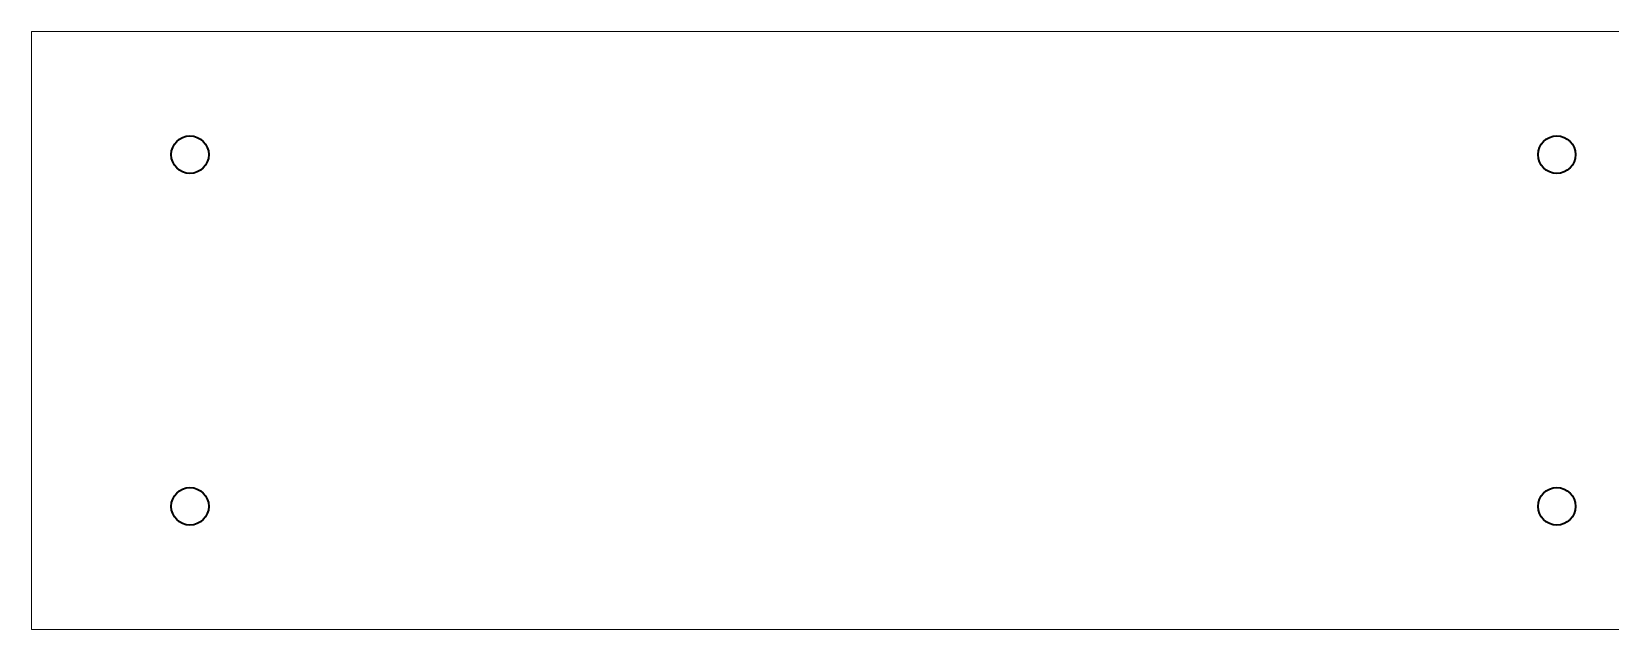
# Model space of a CAD drawing. Header units: millimetres. Extents: x 309 to 2032, y -1240 to 271.
# Drawn here: x 401.3 to 535.9, y -157.4 to -106.4 of the extents above; entities that cross this region are included whole.
import ezdxf

# ---------------------------------------------------------------- set-up
doc = ezdxf.new("R2010")
doc.units = ezdxf.units.MM
doc.header["$MEASUREMENT"] = 0
doc.layers.add('Layer 1', color=7, linetype='Continuous')

msp = doc.modelspace()

# ---------------------------------------------------------------- linework, layer by layer
at = {"layer": 'Layer 1', "color": 250, "lineweight": 18}
msp.add_lwpolyline([(401.2904, -157.4461), (661.2904, -157.4461), (661.2904, -106.4461), (401.2904, -106.4461), (401.2904, -157.4461)], close=True, dxfattribs=at)
at = {"layer": 'Layer 1', "lineweight": 35}
for points in [[(416.3904, -116.9461), (416.3904, -116.0624), (415.6741, -115.3461), (414.7904, -115.3461), (413.9067, -115.3461), (413.1904, -116.0624), (413.1904, -116.9461), (413.1904, -117.8298), (413.9067, -118.5461), (414.7904, -118.5461), (415.6741, -118.5461), (416.3904, -117.8298), (416.3904, -116.9461)], [(532.8904, -116.9461), (532.8904, -116.0624), (532.1741, -115.3461), (531.2904, -115.3461), (530.4067, -115.3461), (529.6904, -116.0624), (529.6904, -116.9461), (529.6904, -117.8298), (530.4067, -118.5461), (531.2904, -118.5461), (532.1741, -118.5461), (532.8904, -117.8298), (532.8904, -116.9461)], [(416.3904, -146.9461), (416.3904, -146.0624), (415.6741, -145.3461), (414.7904, -145.3461), (413.9067, -145.3461), (413.1904, -146.0624), (413.1904, -146.9461), (413.1904, -147.8298), (413.9067, -148.5461), (414.7904, -148.5461), (415.6741, -148.5461), (416.3904, -147.8298), (416.3904, -146.9461)], [(532.8904, -146.9461), (532.8904, -146.0624), (532.1741, -145.3461), (531.2904, -145.3461), (530.4067, -145.3461), (529.6904, -146.0624), (529.6904, -146.9461), (529.6904, -147.8298), (530.4067, -148.5461), (531.2904, -148.5461), (532.1741, -148.5461), (532.8904, -147.8298), (532.8904, -146.9461)]]:
    msp.add_open_spline(points, degree=3, knots=[0, 0, 0, 0, 0.25, 0.25, 0.25, 0.5, 0.5, 0.5, 0.75, 0.75, 0.75, 1, 1, 1, 1], dxfattribs=at)

doc.saveas('drawing.dxf')
